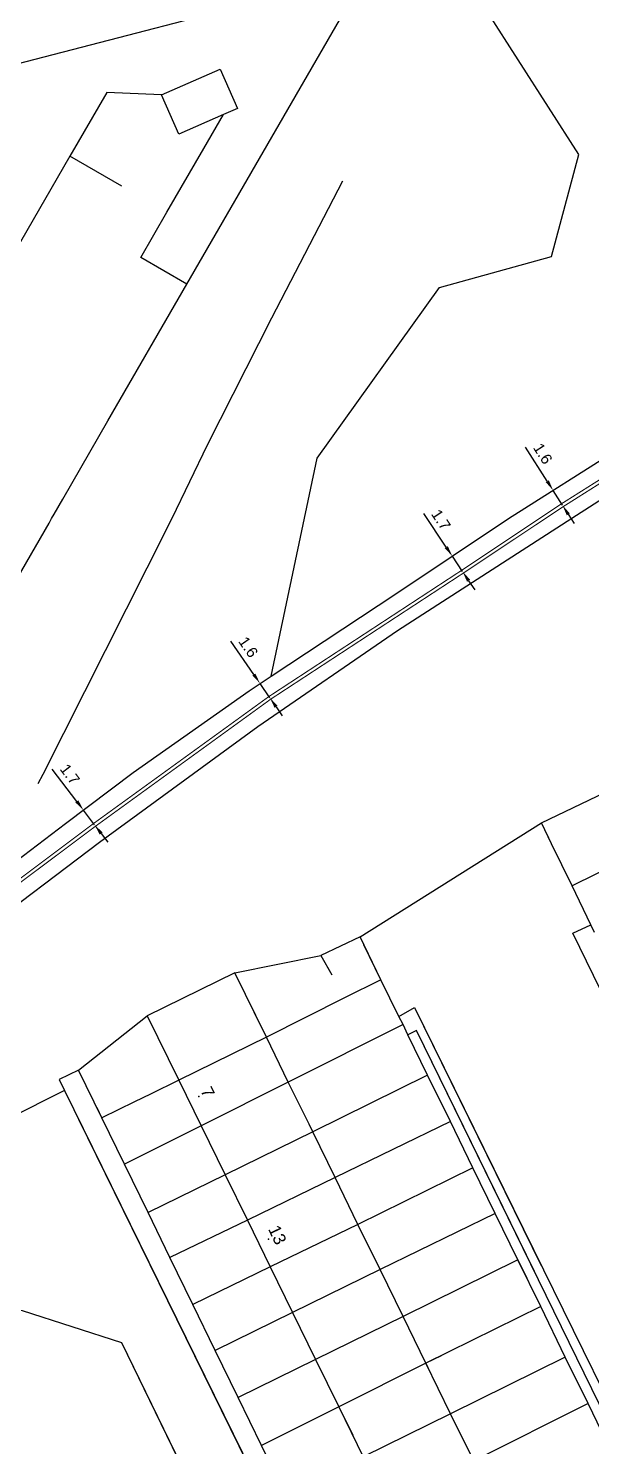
# Model space of a CAD drawing. Header units: millimetres. Extents: x 111502 to 977541, y 8702 to 1044108.
# Drawn here: x 487105.8 to 487157.6, y 236914.8 to 237045 of the extents above; entities that cross this region are included whole.
import ezdxf
from ezdxf.enums import TextEntityAlignment as Align

# ---------------------------------------------------------------- set-up
doc = ezdxf.new("R2010")
doc.units = ezdxf.units.MM
doc.header["$LTSCALE"] = 0.25
doc.linetypes.add('DASHED2', pattern=[9.525, 6.35, -3.175])
for name, color, linetype in [('E HVSS As Laid Dimensions', 30, 'Continuous'), ('E HVSS As Laid HV', 10, 'Continuous'), ('X HVSS Site Background', 8, 'Continuous')]:
    doc.layers.add(name, color=color, linetype=linetype)
doc.styles.add('33A08E50-FA07-457C-9628-6D', font='arial.ttf', dxfattribs={"height": 0.2})
doc.styles.add('Arial', font='arial.ttf')
doc.dimstyles.new('HVSS AsLaid', dxfattribs={"dimtxt": 1, "dimasz": 1, "dimexe": 0, "dimexo": 0, "dimgap": 0.5, "dimtad": 1, "dimdec": 1, "dimzin": 1, "dimdsep": 46, "dimtxsty": 'Arial', "dimcen": 0.09, "dimadec": 0, "dimazin": 0, "dimtfac": 1, "dimtdec": 1, "dimtmove": 0, "dimatfit": 3, "dimfxl": 1, "dimtolj": 1, "dimtzin": 0, "dimarcsym": 0})

# ---------------------------------------------------------------- blocks, each defined once
blk = doc.blocks.new('OS MAP 060722')
at = {"layer": 'X HVSS Site Background'}
for points in [[(-1682.45, -2140.77), (-1678.23, -2120.77), (-1666.99, -2105.07), (-1656.7, -2102.23), (-1654.18, -2092.86), (-1662.54, -2079.82), (-1659.29, -2071.07)], [(-1682.45, -2140.77), (-1670.98, -2133.21), (-1660.63, -2126.31), (-1650.38, -2119.81)], [(-1690.18, -2104.77), (-1675.37, -2079.15), (-1676.96, -2077.09), (-1708.45, -2085.26), (-1716.42, -2088.28)], [(-1692.53, -2087.39), (-1687.14, -2085.03), (-1685.55, -2088.65), (-1686.84, -2089.21)], [(-1692.53, -2087.39), (-1697.55, -2087.18), (-1700.93, -2093.02)], [(-1686.84, -2089.21), (-1690.94, -2091.01), (-1692.53, -2087.39)], [(-1700.93, -2093.02), (-1705.48, -2100.89), (-1708.28, -2102.23), (-1708.54, -2100.79), (-1708.63, -2100.29), (-1712.52, -2091.95), (-1715.1, -2090.97), (-1716.42, -2088.28)], [(-1692.02, -2098.17), (-1688.64, -2092.33), (-1686.84, -2089.21)], [(-1696.16, -2095.77), (-1700.93, -2093.02)], [(-1675.88, -2095.31), (-1682.43, -2107.91), (-1688.33, -2119.56), (-1691.58, -2126.31), (-1693.88, -2130.86), (-1703.43, -2149.81), (-1703.88, -2150.66)], [(-1690.18, -2104.77), (-1694.42, -2102.32), (-1692.02, -2098.17)], [(-1709.94, -2138.98), (-1702.85, -2126.71), (-1702.62, -2126.31), (-1702.39, -2125.9), (-1701.59, -2124.52), (-1697.44, -2117.33), (-1690.18, -2104.77)], [(-1631.72, -2141.69), (-1639.43, -2126.31), (-1642.58, -2120.16), (-1642.58, -2120.01), (-1642.68, -2119.81), (-1642.78, -2119.71), (-1642.83, -2119.56), (-1642.98, -2119.36), (-1643.08, -2119.31), (-1643.23, -2119.21), (-1643.38, -2119.21), (-1643.68, -2119.31), (-1643.98, -2119.36), (-1644.58, -2119.71), (-1654.83, -2126.31), (-1670.83, -2136.61), (-1683.68, -2145.41), (-1698.23, -2156.06), (-1709.48, -2164.56), (-1717.33, -2170.66), (-1723.73, -2177.36), (-1735.73, -2189.51), (-1744.43, -2194.51), (-1757.38, -2200.71)], [(-1736.83, -2186.86), (-1729.88, -2179.61), (-1723.03, -2172.31), (-1717.78, -2167.21), (-1706.48, -2158.21), (-1701.33, -2154.31), (-1695.13, -2149.61), (-1684.48, -2142.11), (-1682.45, -2140.77)], [(-1657.62, -2154.24), (-1646.68, -2149.01)], [(-1674.28, -2164.71), (-1657.62, -2154.24)], [(-1654.78, -2160.01), (-1656.68, -2156.16), (-1657.62, -2154.24)], [(-1654.78, -2160.01), (-1656.68, -2156.16), (-1657.15, -2155.2)], [(-1643.98, -2154.71), (-1654.78, -2160.01)], [(-1643.98, -2154.71), (-1654.78, -2160.01)], [(-1653.08, -2163.61), (-1654.78, -2160.01)], [(-1653.08, -2163.61), (-1654.78, -2160.01)], [(-1645.26, -2183.74), (-1654.73, -2164.36), (-1653.08, -2163.61)], [(-1629.43, -2216.16), (-1654.73, -2164.36), (-1653.08, -2163.61)], [(-1652.73, -2164.31), (-1653.08, -2163.61)], [(-1652.73, -2164.31), (-1653.08, -2163.61)], [(-1674.28, -2164.71), (-1677.88, -2166.41)], [(-1672.38, -2168.66), (-1674.28, -2164.71)], [(-1672.38, -2168.66), (-1673.92, -2165.45)], [(-1685.78, -2168.01), (-1677.88, -2166.41)], [(-1677.88, -2166.41), (-1676.88, -2168.21)], [(-1685.78, -2168.01), (-1693.83, -2171.96)], [(-1682.88, -2173.91), (-1685.78, -2168.01)], [(-1677.27, -2167.49), (-1676.88, -2168.21)], [(-1672.38, -2168.66), (-1675.71, -2170.32), (-1682.88, -2173.91)], [(-1672.38, -2168.66), (-1675.71, -2170.32), (-1682.88, -2173.91)], [(-1670.73, -2172.01), (-1672.38, -2168.66)], [(-1670.73, -2172.01), (-1672.38, -2168.66)], [(-1700.13, -2176.96), (-1693.83, -2171.96)], [(-1693.83, -2171.96), (-1690.93, -2177.86)], [(-1682.88, -2173.91), (-1684.01, -2171.61)], [(-1670.73, -2172.01), (-1669.28, -2171.21), (-1657.63, -2194.88)], [(-1670.73, -2172.01), (-1669.28, -2171.21), (-1643.78, -2223.06)], [(-1670.33, -2172.76), (-1670.73, -2172.01)], [(-1670.33, -2172.76), (-1670.73, -2172.01)], [(-1670.33, -2172.76), (-1680.88, -2178.06)], [(-1670.33, -2172.76), (-1680.88, -2178.06)], [(-1669.88, -2173.71), (-1670.33, -2172.76)], [(-1669.88, -2173.71), (-1670.33, -2172.76)], [(-1658.25, -2195.44), (-1669.08, -2173.31), (-1669.88, -2173.71)], [(-1644.56, -2223.42), (-1669.08, -2173.31), (-1669.88, -2173.71)], [(-1682.88, -2173.91), (-1690.93, -2177.86)], [(-1682.88, -2173.91), (-1690.93, -2177.86)], [(-1680.88, -2178.06), (-1682.88, -2173.91)], [(-1680.88, -2178.06), (-1682.88, -2173.91)], [(-1668.08, -2177.41), (-1669.88, -2173.71)], [(-1668.08, -2177.41), (-1669.88, -2173.71)], [(-1700.13, -2176.96), (-1701.93, -2177.81), (-1701.43, -2178.81)], [(-1698, -2181.33), (-1700.13, -2176.96)], [(-1691.69, -2176.3), (-1690.93, -2177.86)], [(-1668.08, -2177.41), (-1678.63, -2182.61)], [(-1668.08, -2177.41), (-1678.63, -2182.61)], [(-1665.98, -2181.66), (-1668.08, -2177.41)], [(-1665.98, -2181.66), (-1668.08, -2177.41)], [(-1690.93, -2177.86), (-1693.53, -2179.14)], [(-1690.93, -2177.86), (-1693.53, -2179.14)], [(-1690.93, -2177.86), (-1688.88, -2182.06)], [(-1690.93, -2177.86), (-1688.88, -2182.06)], [(-1680.88, -2178.06), (-1688.88, -2182.06)], [(-1680.88, -2178.06), (-1688.88, -2182.06)], [(-1678.63, -2182.61), (-1678.97, -2181.91), (-1680.37, -2179.08), (-1680.88, -2178.06)], [(-1678.63, -2182.61), (-1678.97, -2181.91), (-1680.37, -2179.08), (-1680.88, -2178.06)], [(-1701.43, -2178.81), (-1703.33, -2179.76), (-1710.38, -2183.36), (-1711.18, -2183.86), (-1711.53, -2184.16), (-1711.83, -2184.51), (-1712.18, -2184.86), (-1712.48, -2185.21), (-1712.73, -2185.61), (-1712.98, -2185.96), (-1713.23, -2186.41), (-1713.43, -2186.86), (-1713.58, -2187.41), (-1713.68, -2187.86), (-1713.73, -2188.31), (-1713.73, -2189.76), (-1713.68, -2190.16), (-1713.68, -2190.66), (-1713.58, -2191.16), (-1713.23, -2192.56), (-1712.73, -2193.76)], [(-1701.43, -2178.81), (-1682.52, -2217.31)], [(-1694.99, -2179.85), (-1698, -2181.33)], [(-1694.99, -2179.85), (-1698, -2181.33)], [(-1693.53, -2179.14), (-1694.99, -2179.85)], [(-1693.53, -2179.14), (-1694.99, -2179.85)], [(-1698, -2181.33), (-1698.44, -2180.42)], [(-1695.93, -2185.58), (-1698, -2181.33)], [(-1695.93, -2185.58), (-1698, -2181.33)], [(-1700.13, -2181.46), (-1664.93, -2253.16), (-1664.63, -2253.91), (-1664.33, -2254.31), (-1664.18, -2254.41), (-1663.98, -2254.61), (-1663.78, -2254.76), (-1663.63, -2254.91), (-1663.38, -2255.06), (-1663.13, -2255.11), (-1662.33, -2255.16), (-1662.08, -2255.06)], [(-1688.88, -2182.06), (-1695.93, -2185.58)], [(-1688.88, -2182.06), (-1695.93, -2185.58)], [(-1688.88, -2182.06), (-1686.68, -2186.56)], [(-1688.88, -2182.06), (-1686.68, -2186.56)], [(-1678.63, -2182.61), (-1686.68, -2186.56)], [(-1678.63, -2182.61), (-1686.68, -2186.56)], [(-1676.58, -2186.81), (-1678.63, -2182.61)], [(-1676.58, -2186.81), (-1678.63, -2182.61)], [(-1665.98, -2181.66), (-1676.58, -2186.81)], [(-1665.98, -2181.66), (-1676.58, -2186.81)], [(-1663.93, -2185.91), (-1665.98, -2181.66)], [(-1663.93, -2185.91), (-1665.98, -2181.66)], [(-1693.76, -2190.03), (-1695.93, -2185.58)], [(-1693.76, -2190.03), (-1695.93, -2185.58)], [(-1663.93, -2185.91), (-1674.48, -2191.11)], [(-1663.93, -2185.91), (-1674.48, -2191.11)], [(-1661.88, -2190.11), (-1663.93, -2185.91)], [(-1661.88, -2190.11), (-1663.93, -2185.91)], [(-1686.68, -2186.56), (-1693.76, -2190.03)], [(-1686.68, -2186.56), (-1693.76, -2190.03)], [(-1686.68, -2186.56), (-1684.63, -2190.71)], [(-1686.68, -2186.56), (-1684.63, -2190.71)], [(-1676.58, -2186.81), (-1684.63, -2190.71)], [(-1676.58, -2186.81), (-1684.63, -2190.71)], [(-1674.48, -2191.11), (-1676.58, -2186.81)], [(-1674.48, -2191.11), (-1676.58, -2186.81)], [(-1691.75, -2194.16), (-1693.76, -2190.03)], [(-1691.75, -2194.16), (-1693.76, -2190.03)], [(-1661.88, -2190.11), (-1672.43, -2195.26)], [(-1661.88, -2190.11), (-1672.43, -2195.26)], [(-1659.78, -2194.36), (-1661.88, -2190.11)], [(-1659.78, -2194.36), (-1661.88, -2190.11)], [(-1684.63, -2190.71), (-1691.75, -2194.16)], [(-1684.63, -2190.71), (-1691.75, -2194.16)], [(-1684.63, -2190.71), (-1682.53, -2195.01)], [(-1684.63, -2190.71), (-1682.53, -2195.01)], [(-1674.48, -2191.11), (-1682.53, -2195.01)], [(-1674.48, -2191.11), (-1682.53, -2195.01)], [(-1672.43, -2195.26), (-1674.48, -2191.11)], [(-1672.43, -2195.26), (-1674.48, -2191.11)], [(-1689.65, -2198.46), (-1691.75, -2194.16)], [(-1689.65, -2198.46), (-1691.75, -2194.16)], [(-1659.78, -2194.36), (-1670.33, -2199.56)], [(-1659.78, -2194.36), (-1670.33, -2199.56)], [(-1658.94, -2196.06), (-1659.78, -2194.36)], [(-1657.68, -2198.66), (-1659.78, -2194.36)], [(-1682.53, -2195.01), (-1689.65, -2198.46)], [(-1682.53, -2195.01), (-1689.65, -2198.46)], [(-1682.53, -2195.01), (-1680.48, -2199.21)], [(-1682.53, -2195.01), (-1680.48, -2199.21)], [(-1672.43, -2195.26), (-1680.48, -2199.21)], [(-1672.43, -2195.26), (-1680.48, -2199.21)], [(-1670.33, -2199.56), (-1672.43, -2195.26)], [(-1670.33, -2199.56), (-1672.43, -2195.26)], [(-1706.58, -2198.66), (-1705.83, -2198.91), (-1705.33, -2199.01), (-1696.18, -2201.96), (-1686.84, -2221.21)], [(-1706.58, -2198.66), (-1705.83, -2198.91), (-1705.33, -2199.01), (-1696.18, -2201.96), (-1684.32, -2226.41)], [(-1687.59, -2202.7), (-1689.65, -2198.46)], [(-1687.59, -2202.7), (-1689.65, -2198.46)], [(-1680.48, -2199.21), (-1687.59, -2202.7)], [(-1680.48, -2199.21), (-1687.59, -2202.7)], [(-1680.48, -2199.21), (-1678.38, -2203.51)], [(-1680.48, -2199.21), (-1678.38, -2203.51)], [(-1670.33, -2199.56), (-1678.38, -2203.51)], [(-1670.33, -2199.56), (-1678.38, -2203.51)], [(-1668.23, -2203.86), (-1670.33, -2199.56)], [(-1668.23, -2203.86), (-1670.33, -2199.56)], [(-1657.68, -2198.66), (-1668.23, -2203.86)], [(-1655.43, -2203.31), (-1657.68, -2198.66)], [(-1685.49, -2207), (-1687.59, -2202.7)], [(-1685.49, -2207), (-1687.59, -2202.7)], [(-1666.83, -2203.17), (-1668.23, -2203.86)], [(-1655.43, -2203.31), (-1665.98, -2208.51)], [(-1653.33, -2207.56), (-1655.43, -2203.31)], [(-1678.38, -2203.51), (-1685.49, -2207)], [(-1678.38, -2203.51), (-1685.49, -2207)], [(-1678.38, -2203.51), (-1676.23, -2207.86)], [(-1678.38, -2203.51), (-1676.23, -2207.86)], [(-1668.23, -2203.86), (-1676.23, -2207.86)], [(-1668.23, -2203.86), (-1676.23, -2207.86)], [(-1668.03, -2204.26), (-1668.23, -2203.86)], [(-1665.98, -2208.51), (-1668.23, -2203.86)], [(-1683.34, -2211.41), (-1685.49, -2207)], [(-1683.34, -2211.41), (-1685.49, -2207)], [(-1676.23, -2207.86), (-1683.34, -2211.41)], [(-1676.23, -2207.86), (-1683.34, -2211.41)], [(-1676.23, -2207.86), (-1674.94, -2210.48)], [(-1676.23, -2207.86), (-1673.98, -2212.46)], [(-1665.98, -2208.51), (-1673.98, -2212.46)], [(-1663.83, -2212.81), (-1665.98, -2208.51)], [(-1653.33, -2207.56), (-1663.83, -2212.81)], [(-1651.23, -2211.86), (-1653.33, -2207.56)], [(-1681.11, -2215.98), (-1683.34, -2211.41)], [(-1681.11, -2215.98), (-1683.34, -2211.41)]]:
    blk.add_lwpolyline(points, dxfattribs=at)
for p in [(-1689.08, -2179.36), (-1682.68, -2192.46)]:
    blk.add_point(p, dxfattribs=at)
at = {"layer": 'X HVSS Site Background', "style": '33A08E50-FA07-457C-9628-6D'}
for s, height, rotation, p in [('7', 1.12, 296.1, (-1689.08, -2179.36)), ('13', 1.125, 295.7, (-1682.68, -2192.46))]:
    blk.add_text(s, height=height, rotation=rotation, dxfattribs=at).set_placement(p, align=Align.BOTTOM_CENTER)
blk = doc.blocks.new('*D1810')
at = {"layer": 'Defpoints', "color": 0, "transparency": 16777216}
for p in [(487110.89, 236973.24), (487111.91, 236971.89), (487111.91, 236971.89)]:
    blk.add_point(p, dxfattribs=at)
at = {"layer": 'E HVSS As Laid Dimensions', "color": 0, "lineweight": -2, "transparency": 16777216}
for p, q in [((487110.28, 236974.04), (487108.03, 236977.01)), ((487111.91, 236971.89), (487110.89, 236973.24)), ((487112.52, 236971.09), (487113.12, 236970.29))]:
    blk.add_line(p, q, dxfattribs=at)
at = {"layer": 'E HVSS As Laid Dimensions', "color": 0, "transparency": 16777216}
for points in [[(487110.42, 236974.14), (487110.15, 236973.94), (487110.89, 236973.24)], [(487112.65, 236971.19), (487112.38, 236970.99), (487111.91, 236971.89)]]:
    blk.add_solid(points, dxfattribs=at)
at = {"layer": 'E HVSS As Laid Dimensions', "color": 0, "transparency": 16777216, "insert": (487109.65, 236976.53), "char_height": 1, "attachment_point": 5, "rotation": 307.1645, "style": 'Arial'}
blk.add_mtext('\\A1;1.7', dxfattribs=at)
blk = doc.blocks.new('*D1811')
at = {"layer": 'Defpoints', "color": 0, "transparency": 16777216}
for p in [(487127.11, 236984.87), (487128.02, 236983.55), (487128.02, 236983.55)]:
    blk.add_point(p, dxfattribs=at)
at = {"layer": 'E HVSS As Laid Dimensions', "color": 0, "lineweight": -2, "transparency": 16777216}
for p, q in [((487126.54, 236985.69), (487124.43, 236988.76)), ((487128.02, 236983.55), (487127.11, 236984.87)), ((487128.59, 236982.73), (487129.15, 236981.9))]:
    blk.add_line(p, q, dxfattribs=at)
at = {"layer": 'E HVSS As Laid Dimensions', "color": 0, "transparency": 16777216}
for points in [[(487126.68, 236985.78), (487126.41, 236985.6), (487127.11, 236984.87)], [(487128.72, 236982.82), (487128.45, 236982.63), (487128.02, 236983.55)]]:
    blk.add_solid(points, dxfattribs=at)
at = {"layer": 'E HVSS As Laid Dimensions', "color": 0, "transparency": 16777216, "insert": (487126.03, 236988.21), "char_height": 1, "attachment_point": 5, "rotation": 304.5914, "style": 'Arial'}
blk.add_mtext('\\A1;1.6', dxfattribs=at)
blk = doc.blocks.new('*D1812')
at = {"layer": 'Defpoints', "color": 0, "transparency": 16777216}
for p in [(487144.78, 236996.55), (487145.72, 236995.14), (487145.72, 236995.14)]:
    blk.add_point(p, dxfattribs=at)
at = {"layer": 'E HVSS As Laid Dimensions', "color": 0, "lineweight": -2, "transparency": 16777216}
for p, q in [((487144.22, 236997.38), (487142.15, 237000.48)), ((487145.72, 236995.14), (487144.78, 236996.55)), ((487146.27, 236994.3), (487146.83, 236993.47))]:
    blk.add_line(p, q, dxfattribs=at)
at = {"layer": 'E HVSS As Laid Dimensions', "color": 0, "transparency": 16777216}
for points in [[(487144.36, 236997.47), (487144.08, 236997.29), (487144.78, 236996.55)], [(487146.41, 236994.4), (487146.13, 236994.21), (487145.72, 236995.14)]]:
    blk.add_solid(points, dxfattribs=at)
at = {"layer": 'E HVSS As Laid Dimensions', "color": 0, "transparency": 16777216, "insert": (487143.74, 236999.9), "char_height": 1, "attachment_point": 5, "rotation": 303.6901, "style": 'Arial'}
blk.add_mtext('\\A1;1.7', dxfattribs=at)
blk = doc.blocks.new('*D1813')
at = {"layer": 'Defpoints', "color": 0, "transparency": 16777216}
for p in [(487154.04, 237002.59), (487154.89, 237001.24), (487154.89, 237001.24)]:
    blk.add_point(p, dxfattribs=at)
at = {"layer": 'E HVSS As Laid Dimensions', "color": 0, "lineweight": -2, "transparency": 16777216}
for p, q in [((487153.5, 237003.44), (487151.51, 237006.58)), ((487154.89, 237001.24), (487154.04, 237002.59)), ((487155.43, 237000.4), (487155.96, 236999.55))]:
    blk.add_line(p, q, dxfattribs=at)
at = {"layer": 'E HVSS As Laid Dimensions', "color": 0, "transparency": 16777216}
for points in [[(487153.64, 237003.52), (487153.36, 237003.35), (487154.04, 237002.59)], [(487155.57, 237000.48), (487155.29, 237000.31), (487154.89, 237001.24)]]:
    blk.add_solid(points, dxfattribs=at)
at = {"layer": 'E HVSS As Laid Dimensions', "color": 0, "transparency": 16777216, "insert": (487153.09, 237005.97), "char_height": 1, "attachment_point": 5, "rotation": 302.3807, "style": 'Arial'}
blk.add_mtext('\\A1;1.6', dxfattribs=at)

msp = doc.modelspace()

# ---------------------------------------------------------------- linework, layer by layer
at = {"lineweight": 0}
msp.add_circle((488727.82, 239008.33), 11388.42, dxfattribs=at)
at = {"layer": 'E HVSS As Laid HV', "linetype": 'DASHED2', "lineweight": 0, "flags": 128}
for points in [[(487041.64, 236922.24, 0.1, 0.1, 0), (487052.34, 236927.38, 0.1, 0.1, 0), (487061.17, 236931.36, 0.1, 0.1, 0), (487071.55, 236936.78, 0.1, 0.1, 0.049206), (487075.09, 236939.27, 0.1, 0.1, 0), (487080.41, 236944.3, 0.1, 0.1, 0), (487090.69, 236955.03, 0.1, 0.1, -0.022224), (487103.64, 236965.88, 0.1, 0.1, 0), (487111.82, 236972.01, 0.1, 0.1, 0), (487127.93, 236983.67, 0.1, 0.1, 0), (487145.64, 236995.26, 0.1, 0.1, 0), (487154.81, 237001.37, 0.1, 0.1, 0), (487162.79, 237006.4, 0.1, 0.1, 0), (487171.79, 237012.48, 0.1, 0.1, 0), (487180.19, 237019, 0.1, 0.1, 0.216772), (487186.55, 237032.47, 0.1, 0.1, 0.118619), (487184.48, 237043.53, 0.1, 0.1, -0.00419), (487179.85, 237053.88, 0.1, 0.1, -0.148705), (487181.84, 237069.54, 0.1, 0.1, 0.205213), (487182.17, 237079.21, 0.1, 0.1, -0.164141), (487181.73, 237083.75, 0.1, 0.1, 0), (487187.41, 237101.32, 0.1, 0.1, 0), (487190.14, 237110.21, 0.1, 0.1, 0.050253), (487191.59, 237120.75, 0.1, 0.1, 0), (487192.69, 237127.59, 0.1, 0.1, -0.297728), (487195.72, 237130.96, 0.1, 0.1, -0.099829), (487203.47, 237131.02, 0.1, 0.1, 0), (487223.27, 237127.08, 0.1, 0.1, 0.065372), (487240.67, 237125.53, 0.1, 0.1, 0.159128), (487244.45, 237126.67, 0.1, 0.1, -0.131997), (487248.32, 237128.37, 0.1, 0.1, 0), (487262.46, 237130.26, 0.1, 0.1, 0.018515), (487287.61, 237136.09, 0.1, 0.1, 0), (487323.8, 237145.04, 0.1, 0.1, 0), (487346.96, 237150.55, 0.1, 0.1, -0.056982), (487367.44, 237152.25, 0.1, 0.1, 0), (487410.39, 237150.26, 0.1, 0.1, 0), (487468.06, 237147.5, 0.1, 0.1, -0.00259), (487499.87, 237145.46, 0.1, 0.1, 0), (487526.11, 237143.02, 0.1, 0.1, -0.099883), (487531.12, 237141.23, 0.1, 0.1, 0), (487535.57, 237139.08, 0, 0, 0)], [(487041.77, 236921.97, 0.1, 0.1, 0), (487052.47, 236927.11, 0.1, 0.1, 0), (487061.3, 236931.09, 0.1, 0.1, 0), (487071.66, 236936.55, 0.1, 0.1, 0.055298), (487075.28, 236939.07, 0.1, 0.1, 0), (487080.62, 236944.09, 0.1, 0.1, 0), (487090.9, 236954.82, 0.1, 0.1, -0.022209), (487103.82, 236965.64, 0.1, 0.1, 0), (487112, 236971.76, 0.1, 0.1, 0), (487128.1, 236983.43, 0.1, 0.1, 0), (487145.8, 236995.01, 0.1, 0.1, 0), (487154.97, 237001.11, 0.1, 0.1, 0), (487162.95, 237006.15, 0.1, 0.1, 0), (487171.97, 237012.24, 0.1, 0.1, 0), (487180.38, 237018.77, 0.1, 0.1, 0.216785), (487186.85, 237032.46, 0.1, 0.1, 0.118573), (487184.76, 237043.65, 0.1, 0.1, -0.004177), (487180.14, 237053.96, 0.1, 0.1, -0.148332), (487182.11, 237069.42, 0.1, 0.1, 0.205318), (487182.44, 237079.33, 0.1, 0.1, -0.163957), (487182.02, 237083.67, 0.1, 0.1, 0), (487187.69, 237101.23, 0.1, 0.1, 0), (487190.43, 237110.14, 0.1, 0.1, 0.050167), (487191.89, 237120.72, 0.1, 0.1, 0), (487192.98, 237127.55, 0.1, 0.1, -0.29724), (487195.79, 237130.66, 0.1, 0.1, -0.099718), (487203.41, 237130.73, 0.1, 0.1, 0), (487223.21, 237126.79, 0.1, 0.1, 0.065324), (487240.68, 237125.23, 0.1, 0.1, 0.159151), (487244.63, 237126.43, 0.1, 0.1, -0.132229), (487248.36, 237128.07, 0.1, 0.1, 0), (487262.51, 237129.96, 0.1, 0.1, 0.018519), (487287.68, 237135.8, 0.1, 0.1, 0), (487323.87, 237144.75, 0.1, 0.1, 0), (487347.03, 237150.26, 0.1, 0.1, -0.056936), (487367.43, 237151.95, 0.1, 0.1, 0), (487410.38, 237149.96, 0.1, 0.1, 0), (487468.04, 237147.2, 0.1, 0.1, -0.00259), (487499.85, 237145.16, 0.1, 0.1, 0), (487526.08, 237142.72, 0.1, 0.1, -0.1), (487530.98, 237140.97, 0.1, 0.1, 0), (487535.44, 237138.81, 0, 0, 0)]]:
    msp.add_lwpolyline(points, format="xyseb", dxfattribs=at)

# ---------------------------------------------------------------- block references
at = {"layer": 'E HVSS As Laid HV', "linetype": 'DASHED2', "lineweight": 0}
msp.add_blockref('OS MAP 060722', (488810.58, 239126.31), dxfattribs=at)

# ---------------------------------------------------------------- dimensions: what is measured, and where the dimension line sits
at = {"layer": 'E HVSS As Laid Dimensions'}
for base, p1, p2, angle, picture, middle in [((487154.89, 237001.24), (487154.04, 237002.59), (487154.89, 237001.24), 302.3807, '*D1813', (487152.23, 237005.43)), ((487145.72, 236995.14), (487144.78, 236996.55), (487145.72, 236995.14), 303.6901, '*D1812', (487142.91, 236999.35)), ((487128.02, 236983.55), (487127.11, 236984.87), (487128.02, 236983.55), 304.5914, '*D1811', (487125.2, 236987.63)), ((487111.91, 236971.89), (487110.89, 236973.24), (487111.91, 236971.89), 307.1645, '*D1810', (487108.85, 236975.92))]:
    dim = msp.add_linear_dim(base=base, p1=p1, p2=p2, angle=angle, dimstyle='HVSS AsLaid', dxfattribs=at)
    dim.commit()
    dim.dimension.update_dxf_attribs({"geometry": picture, "text_midpoint": middle, "dimtype": 161})

doc.saveas('drawing.dxf')
